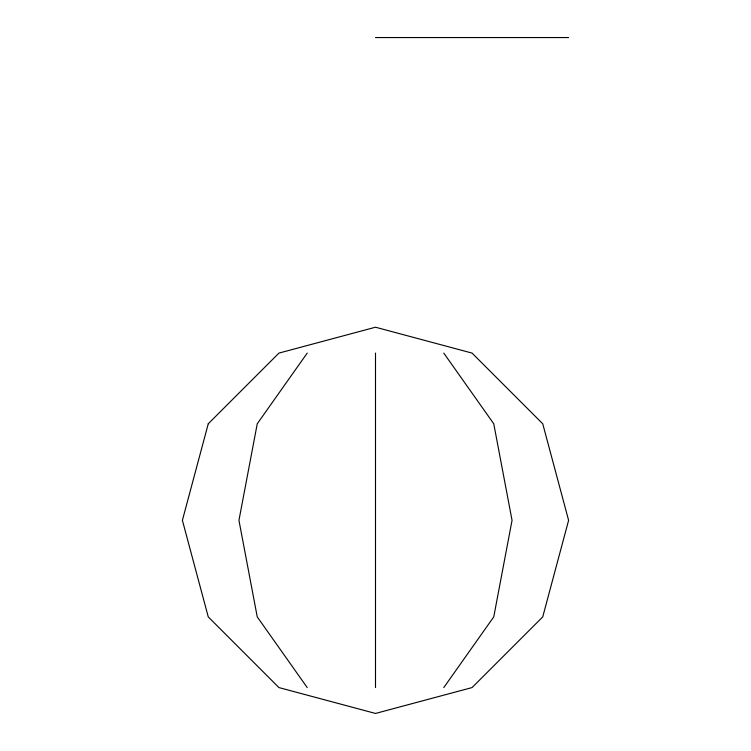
<?xml version="1.0" encoding="UTF-8"?>
<svg xmlns="http://www.w3.org/2000/svg" width="751" height="751" viewBox="0 0 751 751"><rect width="100%" height="100%" fill="white"/><g stroke="black" fill="none" stroke-linecap="round" stroke-linejoin="round"><path stroke-width="1.13" d="M307.225 353.092L257.246 423.78L238.949 520.34L257.246 616.89L307.225 687.578M443.775 687.578L493.754 616.89L512.051 520.34L493.754 423.78L443.775 353.092M375.5 37.55L568.61 37.55M375.5 353.092L375.5 687.578M208.262 423.78L182.39 520.34L208.262 616.89L278.94 687.578L375.5 713.45L472.06 687.578L542.738 616.89L568.61 520.34L542.738 423.78L472.06 353.092L375.5 327.22L278.94 353.092L208.262 423.78"/></g></svg>
